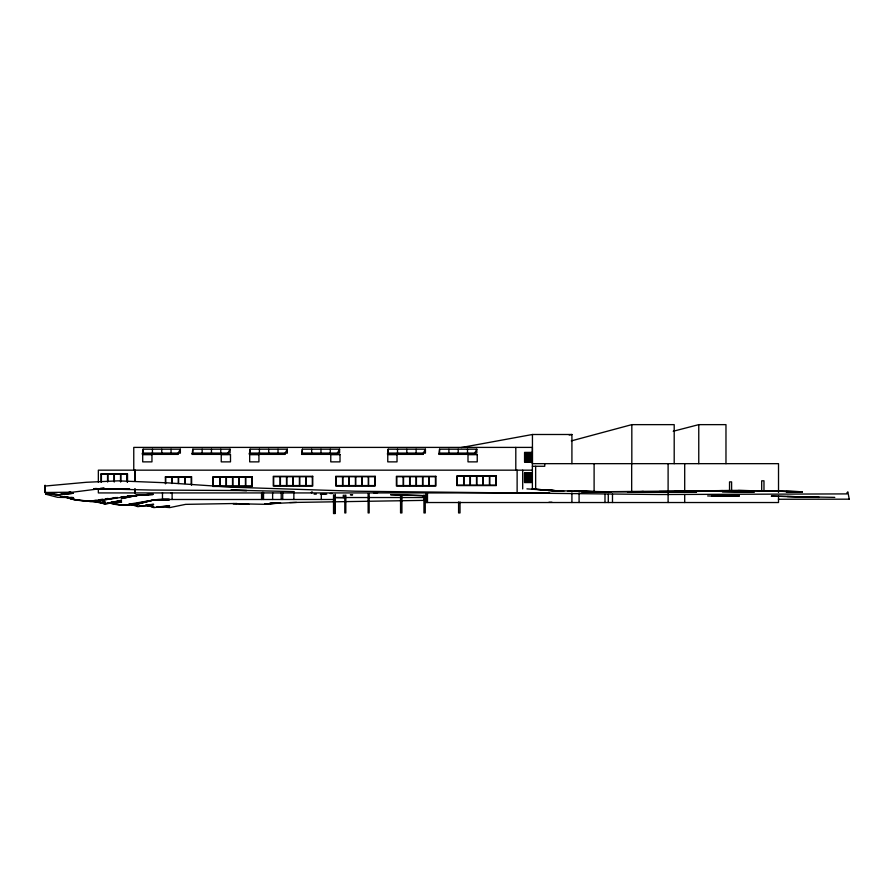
<?xml version="1.0" encoding="UTF-8"?>
<svg xmlns="http://www.w3.org/2000/svg" width="894" height="894" viewBox="0 0 894 894"><rect width="100%" height="100%" fill="white"/><g stroke="black" fill="none" stroke-linecap="round" stroke-linejoin="round"><path stroke-width="1.34" d="M50.891 493.879L57.428 494.505L45.616 493.756L48.276 493.633L45.762 493.197L57.473 495.187L70.682 492.091L57.518 495.064L73.364 493.264L57.574 494.963L51.014 493.98M847.233 492.75L847.054 493.901L658.699 494.527L355.79 491.219L230.82 487.174L167.435 482.838L118.086 480.86L86.394 482.279L44.7 486.079L44.924 492.482L72.537 492.203L104.229 488.202L100.284 488.37M44.924 492.482L45.069 485.196L45.136 485.855M387.482 453.616L423.298 453.616L423.298 454.375L387.482 454.375L388.186 449.19L425.432 449.19L425.432 453.135L388.186 453.135L388.186 449.19M438.876 453.616L474.692 453.616L474.692 454.375L438.876 454.375L439.58 449.19L476.826 449.19L476.826 453.135L439.58 453.135L439.58 449.19M142.347 453.616L178.163 453.616L178.163 454.375L142.347 454.375L143.118 449.19L180.364 449.19L180.364 453.135L143.118 453.135L143.118 449.19M192.065 453.616L227.869 453.616L227.869 454.375L192.065 454.375L192.836 449.19L230.082 449.19L230.082 453.135L192.836 453.135L192.836 449.19M249.314 453.616L285.13 453.616L285.13 454.375L249.314 454.375L250.096 449.19L287.332 449.19L287.332 453.135L250.096 453.135L250.096 449.19M301.58 453.616L337.396 453.616L337.396 454.375L301.58 454.375L302.351 449.19L339.597 449.19L339.597 453.135L302.351 453.135L302.351 449.19M70.883 497.399L73.52 497.623L57.663 497.355L45.862 494.237L46.052 493.264M847.244 492.739L847.814 491.823L849.266 499.165M45.75 493.22L45.862 494.237M425.432 449.19L422.594 454.375M476.826 449.19L473.988 454.375M180.364 449.19L177.448 454.375M230.082 449.19L227.165 454.375M287.332 449.19L284.426 454.375M339.597 449.19L336.692 454.375M571.288 440.898L631.823 424.639L674.199 424.639L674.199 463.662M673.216 431.254L698.762 424.639L725.973 424.639L725.973 463.662M169.424 499.333L153.578 500.014L137.732 504.037L123.204 505.121M109.951 502.864C129.451 510.25 149.22 496.773 169.379 499.567L153.533 500.048L137.732 504.037L129.831 503.925M107.012 503.322L121.495 500.282L105.648 504.16L95.088 501.132M461.136 447.57L532.444 434.495L571.914 434.495L571.914 463.662M569.176 434.998L571.914 434.495M153.477 500.048L169.324 499.712L153.533 500.048L128.468 504.272M117.382 497.477C99.815 501.199 81.611 503.568 64.469 496.583C88.025 505.613 112.99 497.522 137.05 495.388L121.249 497.209L137.095 495.432L127.887 496.304M117.349 497.545L89.702 501.612L105.548 502.204L102.922 501.959M96.206 500.238L89.601 501.266L73.755 499.679L64.513 496.718M98.854 499.824L102.81 499.198M107.012 503.4L121.539 501.165L116.276 501.713M123.204 505.032L125.83 504.652M105.447 498.785L108.096 498.472M113.382 497.846L116.019 497.533M111.012 502.249L113.639 501.981M123.931 496.673L121.305 496.919L125.261 496.572M121.349 496.829L123.987 496.583M127.954 496.226L152.997 494.013L127.898 496.338M156.506 507.021L169.67 505.825L153.824 507.624L148.94 505.691M145.778 504.931L153.679 504.317L137.832 506.674L131.228 504.518M296.484 502.417L264.792 503.925L267.429 503.747M270.066 503.568L280.593 502.875L264.747 504.305L233.099 503.646M632.863 492.113L643.423 491.476M632.84 492.158L643.378 491.599L630.169 492.125L674.925 491.644L627.432 491.734L643.322 491.678M639.556 492.125L691.017 491.555L639.568 492.113M96.34 488.549L93.702 488.672L151.779 490.057L246.766 490.56L230.909 490.102L294.249 491.611M687.296 492.158L696.538 491.812L688.57 492.147M129.44 488.984L104.43 489.085L129.574 489.018M111.024 502.607L121.595 502.249L112.376 501.992M738.556 490.448L801.896 491.722L738.556 490.448L595.683 491.801M696.392 491.823L675.305 491.823L696.493 491.957M93.714 488.929L129.541 488.94L112.432 488.973M427.12 500.327L289.846 502.517M778.417 499.265L849.266 499.176M129.429 488.884L93.948 489.152M269.988 502.964L275.33 502.875M713.244 491.275L722.464 491.365L702.706 491.253L722.508 491.197L674.97 491.521L722.654 490.605L675.071 491.365M659.224 491.488L690.816 491.409M739.372 496.181L715.625 496.081M333.596 513.223L335.116 513.223L335.116 508.451L333.596 508.451M722.71 490.616L738.5 490.582M567.813 491.253L611.395 492.046L579.748 491.409L595.538 491.555M595.639 491.555L611.44 491.856L581.111 491.566L643.177 491.823L627.387 491.644M532.377 463.662L778.518 463.662L778.518 492.493M532.377 466.266L544.748 466.266L544.748 463.662M532.377 470.166L98.351 470.166L98.351 482.224M127.429 482.089L127.429 473.764L101.078 473.764L101.078 482.157M101.078 474.2L114.041 474.2L114.041 481.788M165.39 477.161L178.297 477.161L178.297 483.486M574.384 491.253L595.493 491.644L548 490.471L563.846 491.264L532.254 489.018L562.628 491.208M311.458 492.281L312.453 492.281M262.165 492.46L263.428 492.46M311.246 492.449L312.453 492.449M262.143 492.695L263.451 492.695M281.532 492.683L282.392 492.683M311.425 492.717L312.218 492.449M373.513 492.75L377.547 492.75M549.732 492.929L98.351 492.929L98.351 488.917M172.028 493.466L171.045 493.03M330.232 493.522L332.412 493.522M321.415 493.946L325.315 493.946M314.107 494.125L316.286 494.125M326.723 494.17L321.27 494.036M320.376 494.281L322.555 494.281M426.65 497.533L343.307 497.533L343.307 495.108M333.596 498.617L335.116 498.617L335.116 495.198M333.596 498.863L335.116 498.863L335.116 503.434L333.596 503.434M335.183 499.489L162.473 499.489L162.473 492.628M548.961 502.249L551.978 502.249M333.596 503.668L335.116 503.668L335.116 508.205L333.596 508.205M802.041 492.024L786.239 491.946L802.086 492.058M834.795 497.366L787.301 496.528M334.401 497.533L343.642 497.589M801.84 491.711L770.203 491.152M706.662 491.208L710.618 491.242M94.049 488.895L99.312 488.951M771.41 496.136L818.893 497.198L771.455 496.125M334.49 497.545L343.743 497.656M786.094 491.476L801.94 491.7M526.924 488.873L562.572 491.253L548.1 490.068M422.337 495.656L426.304 495.712L390.644 494.673M426.337 495.712L390.7 494.706M236.955 503.478L185.594 504.361L169.748 507.591L157.724 506.585M94.105 488.94L99.39 489.029M707.635 495.946L723.481 496.326L739.327 495.511L711.646 495.924M93.769 488.705L104.33 489.074L93.814 488.727M95.557 488.56L98.184 488.672M233.055 503.613L248.901 504.261M803.147 496.684L818.949 497.41M139.196 505.624L153.723 506.384L149.779 505.635M61.664 496.617L66.938 497.064M93.702 501.087L100.284 501.713M128.535 504.54L137.777 505.557L133.832 504.54M60.356 496.628L73.565 498.36L69.609 497.455M107.258 502.83L121.785 505.065L111.258 502.931M91.076 500.986L105.604 503.948L99.022 502.137M147.175 505.557L153.768 507.121L148.907 505.333M64.368 496.472L73.61 498.874L65.709 496.74M65.743 496.785L73.666 498.941M45.572 491.901L45.616 493.756M191.64 485.062L191.629 476.726L165.39 476.726L165.39 483.788M191.215 484.749L191.204 477.161L185.069 477.161L185.069 483.486M127.004 481.788L126.993 474.2L120.835 474.2L120.835 481.788M778.518 496.259L778.518 502.529L426.214 502.529L426.214 492.907M763.979 491.197L763.979 480.816L761.688 480.816L761.688 491.197M731.605 491.164L731.605 481.888L729.538 481.888L729.538 491.164M698.762 424.639L698.762 463.662M684.703 463.662L684.703 492.493M684.703 494.997L684.703 502.529M668.109 463.662L668.109 502.529M631.823 424.639L631.823 463.662M631.678 463.662L631.678 491.544M612.491 494.203L612.491 502.529M608.278 494.36L608.278 502.529M604.992 494.36L604.992 502.529M594.108 463.662L594.108 491.544M579.089 492.929L579.089 502.529M571.914 492.929L571.914 502.529M535.651 466.266L535.651 488.929M532.444 434.495L532.444 463.662M532.377 488.917L532.377 447.402L133.765 447.402L133.765 470.166M532.075 493.063L524.152 493.063M530.22 452.822L530.22 461.673M530.164 452.822L530.164 461.673M530.142 473.295L530.086 482.134M529.114 452.822L529.114 461.673M529.058 452.822L529.058 461.673M528.991 473.295L529.047 482.134M528.008 452.822L527.952 461.673M527.885 473.295L527.941 482.134M526.845 452.822L526.901 461.673M526.834 473.295L526.778 482.134M525.806 452.822L525.75 461.673M525.728 473.295L525.728 482.134M525.672 473.295L525.672 482.134M522.688 470.166L522.688 488.917M517.123 470.166L517.123 492.929M515.804 447.402L515.804 470.166M476.837 476.29L476.837 485.14L482.972 485.14L482.972 476.29L457.247 476.29L457.247 485.14L463.651 485.14L463.651 476.29M476.513 476.29L476.513 485.14L470.389 485.14L470.389 476.29M470.065 476.29L470.065 485.14L463.975 485.14L463.975 476.29M467.517 449.19L467.517 453.135M460.019 501.959L460.019 512.933L458.588 512.933L458.588 501.959M458.209 449.19L458.209 453.135M448.9 449.19L448.9 453.135M439.58 453.616L439.58 454.375M427.488 492.929L427.488 502.529M426.572 493.611L426.572 502.529M425.253 495.086L425.253 512.933L423.968 512.933L423.946 495.086M416.414 476.726L416.414 485.576L422.538 485.576L422.538 476.726L396.813 476.726L396.824 485.576L403.228 485.576L403.228 476.726M416.123 449.19L416.123 453.135M416.09 476.726L416.09 485.576L409.955 485.576L409.955 476.726M409.631 476.726L409.631 485.576L403.54 485.576L403.54 476.726M406.815 449.19L406.815 453.135M401.92 495.086L401.92 512.933L400.557 512.933L400.557 495.086M397.506 449.19L397.506 453.135M388.186 453.616L388.186 454.375M369.155 493.723L369.155 512.933L368.138 512.933L368.127 493.723M355.723 476.726L355.723 485.576L361.858 485.576L361.858 476.726L336.133 476.726L336.133 485.576L342.536 485.576L342.536 476.726M355.41 476.726L355.41 485.576L349.275 485.576L349.275 476.726M348.951 476.726L348.951 485.576L342.86 485.576L342.86 476.726M345.822 495.086L345.822 512.933L344.805 512.933L344.793 495.086M335.183 494.248L335.183 513.536L333.529 513.547L333.529 494.818M330.288 449.19L330.288 453.135M321.292 493.957L321.292 499.489M320.98 449.19L320.98 453.135M311.671 449.19L311.671 453.135M302.284 453.616L302.284 454.375M293.869 492.717L293.869 499.489M293.277 476.726L293.277 485.576L299.412 485.576L299.412 476.726L273.687 476.726L273.698 485.576L280.101 485.576L280.101 476.726M292.964 476.726L292.964 485.576L286.829 485.576L286.829 476.726M286.505 476.726L286.505 485.576L280.414 485.576L280.414 476.726M282.727 492.628L282.727 499.489M281.208 492.628L281.208 499.489M278.023 449.19L278.023 453.135M272.625 492.628L272.625 499.489M268.714 449.19L268.714 453.135M263.529 492.628L263.529 499.489M262.009 492.929L262.009 499.489M261.562 492.929L261.562 499.489M259.405 449.19L259.405 453.135M250.018 453.616L250.018 454.375M232.853 477.161L232.853 486.012L238.989 486.012L238.989 477.161L213.253 477.161L213.264 486.012L219.667 486.012L219.667 477.161M232.529 477.161L232.529 486.012L226.394 486.012L226.394 477.161M226.081 477.161L226.081 486.012L219.991 486.012L219.991 477.161M220.762 449.19L220.762 453.135M211.453 449.19L211.453 453.135M202.145 449.19L202.145 453.135M192.769 453.616L192.769 454.375M184.756 483.486L184.756 477.161L178.621 477.161L178.621 483.486M172.162 477.161L172.162 483.486M172.117 492.929L172.117 499.489M171.849 477.161L171.849 483.486M171.056 449.19L171.056 453.135M165.714 477.161L165.714 483.486M161.747 449.19L161.747 453.135M152.427 449.19L152.427 453.135M143.051 453.616L143.051 454.375M135.072 470.166L135.072 480.883M135.072 488.917L135.072 492.929M134.893 470.166L134.893 480.883M134.893 488.917L134.893 492.929M127.429 473.764L127.429 481.721M120.522 481.788L120.522 474.2L114.365 474.2L114.365 481.788M107.883 474.2L107.883 481.788M107.559 474.2L107.559 481.788M101.402 473.764L101.402 481.788M137.24 495.31L121.394 498.595L137.195 495.388L153.042 494.494L137.24 495.31M531.349 452.398L524.577 452.398L524.577 462.109L531.349 462.109L531.349 452.398M531.271 452.822L524.655 452.822L524.655 461.673L531.271 461.673L531.271 452.822M151.958 454.633L142.705 454.633L142.705 461.874L151.958 461.874L151.958 454.633M230.496 454.633L221.243 454.633L221.243 461.874L230.496 461.874L230.496 454.633M258.925 454.633L249.683 454.633L249.683 461.874L258.925 461.874L258.925 454.633M340.011 454.633L330.769 454.633L330.769 461.874L340.011 461.874L340.011 454.633M397.025 454.633L387.772 454.633L387.772 461.874L397.025 461.874L397.025 454.633M477.24 454.633L467.998 454.633L467.998 461.874L477.24 461.874L477.24 454.633M531.315 472.859L524.543 472.859L524.543 482.57L531.315 482.57L531.315 472.859M531.237 473.295L524.622 473.295L524.622 482.134L531.237 482.134L531.237 473.295M496.304 475.865L456.812 475.865L456.823 485.576L496.315 485.576L496.304 475.865M312.744 476.29L273.262 476.29L273.262 486.012L312.755 486.012L312.744 476.29M375.189 476.29L335.697 476.29L335.708 486.012L375.201 486.012L375.189 476.29M435.87 476.29L396.388 476.29L396.388 486.012L435.881 486.012L435.87 476.29M489.42 476.29L483.296 476.29L483.296 485.14L489.42 485.14L489.42 476.29M495.879 476.29L489.744 476.29L489.744 485.14L495.879 485.14L495.879 476.29M252.32 476.726L212.828 476.726L212.839 486.448L252.32 486.448L252.32 476.726M305.871 476.726L299.736 476.726L299.736 485.576L305.871 485.576L305.871 476.726M312.319 476.726L306.184 476.726L306.184 485.576L312.33 485.576L312.319 476.726M368.306 476.726L362.182 476.726L362.182 485.576L368.306 485.576L368.306 476.726M374.765 476.726L368.63 476.726L368.63 485.576L374.765 485.576L374.765 476.726M428.997 476.726L422.862 476.726L422.862 485.576L428.997 485.576L428.997 476.726M435.445 476.726L429.31 476.726L429.31 485.576L435.456 485.576L435.445 476.726M245.437 477.161L239.301 477.161L239.301 486.012L245.437 486.012L245.437 477.161M251.885 477.161L245.761 477.161L245.761 486.012L251.896 486.012L251.885 477.161M99.256 488.984L93.993 488.984L99.29 488.996M352.549 494.74L350.37 494.74L352.549 494.773M754.067 492.08L722.419 491.678L754.067 492.08"/></g></svg>
